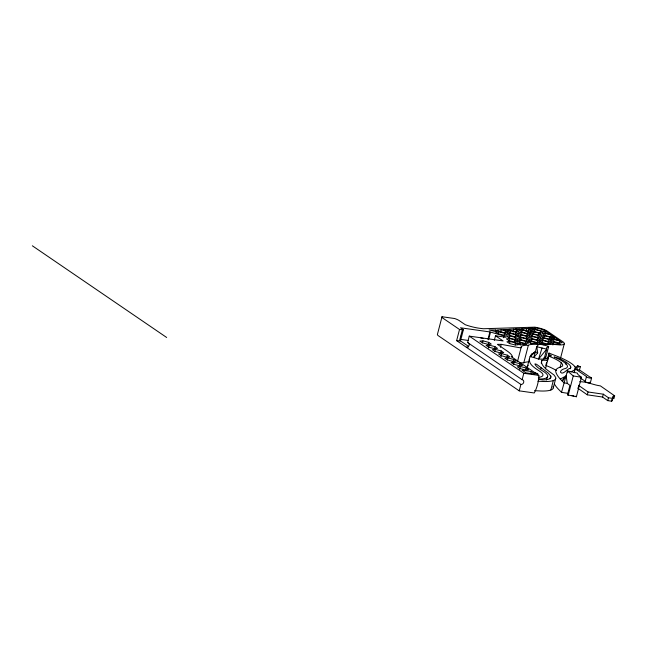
<?xml version="1.0" encoding="UTF-8"?>
<svg xmlns="http://www.w3.org/2000/svg" width="647" height="647" viewBox="0 0 647 647"><rect width="100%" height="100%" fill="white"/><g stroke="black" fill="none" stroke-linecap="round" stroke-linejoin="round"><path stroke-width="0.97" d="M546.335 365.094L546.294 365.595L550.079 367.205A32.601 6.607 14.6 0 1 556.485 370.585M570.913 371.952A87.531 17.752 14.6 0 1 572.377 371.127L575.167 369.599L575.385 367.674A44.538 9.034 14.6 0 0 572.11 363.986L570.096 362.595A44.538 9.034 14.6 0 0 558.102 356.651L549.012 353.092L548.85 355.09L551.074 355.106L551.309 355.987L548.81 355.591L548.769 356.093L552.554 357.702A32.601 6.607 14.6 0 1 561.046 362.643L562.065 363.719A32.601 6.607 14.6 0 1 562.227 366.299L559.469 367.423A66.601 13.506 14.6 0 0 555.894 372.195A152.716 30.967 14.6 0 0 560.27 379.045L563.982 382.838L567.282 383.364L569.934 385.394L567.459 394.896L576.38 396.748L581.451 377.258L578.094 374.678L577.245 373.076L567.435 370.917L561.507 392.333L568.47 393.441M535.481 351.806C536.104 348.749 536.573 344.964 540.035 343.792L548.664 346.404L545.364 359.069M563.343 378.689L563.432 378.244M500.471 347.277L501.231 344.35L517.746 347.39A4.011 0.817 14.6 0 0 521.191 347.31A25.516 5.176 14.6 0 1 528.356 345.272A32.86 6.664 14.6 0 1 539.8 344.43M541.507 344.6A32.86 6.664 14.6 0 1 543.286 344.802A51.299 10.401 14.6 0 1 559.784 344.94A17.679 3.583 14.6 0 0 563.424 342.158L546.294 330.488A10.255 2.078 14.6 0 0 534.875 327.164L483.398 328.741A52.181 10.578 14.6 0 1 480.131 328.361A15.811 3.203 14.6 0 1 465.306 324.737L459.022 320.459A9.584 1.941 14.6 0 0 454.615 318.518L442.022 316.739L437.445 334.313A11.379 2.305 14.6 0 0 438.334 335.736L519.226 390.853L534.268 392.972A35.989 30.652 -55.7 0 0 538.846 375.397L511.413 356.715L512.464 356.861A53.919 10.934 14.6 0 0 506.997 350.9L497.389 344.35L501.231 344.35M519.226 390.853L520.9 384.431L456.62 340.645L459.532 329.485L442.912 318.162A11.379 2.305 14.6 0 1 442.022 316.739M459.499 340.807L462.411 329.647M468.428 346.323L460.478 340.904L463.381 329.744L460.518 327.794L489.892 331.935L504.118 335.906L506.108 337.265L495.513 335.769L494.3 340.419M520.9 384.431A2.507 2.135 -55.7 0 0 523.69 382.369A2.507 2.135 -55.7 0 0 522.137 379.692L467.595 342.53L469.261 336.117L503.091 340.929L495.513 335.769M482.492 342.813L483.002 340.864L488.728 342.36L491.283 344.107L488.129 344.358L482.403 342.853L479.848 341.106L483.002 340.864M487.951 339.376L489.892 331.935M488.525 339.772L490.458 332.332M488.218 344.317L488.728 342.36M488.485 348.07L489.245 345.142L494.963 346.638L497.527 348.385L494.365 348.628L488.647 347.132L486.083 345.385L489.245 345.142M495.287 331.951L495.796 330.002L489.116 329.93L494.082 331.232L497.244 330.989L495.796 330.002M494.454 348.587L494.963 346.638M498.392 333.747L498.894 331.798L504.62 333.294L507.183 335.041L504.021 335.283L498.303 333.787L495.739 332.04L498.894 331.798M494.979 351.37L495.489 349.412L501.207 350.917L503.77 352.655L500.608 352.906L494.89 351.402L492.327 349.663L495.489 349.412M500.463 332.639L501.231 329.711L505.38 330.803L507.944 332.55L504.781 332.793L499.063 331.296L497.131 329.978L501.231 329.711M504.11 335.243L504.62 333.294M503.633 337.766L504.118 335.906M504.87 332.752L505.38 330.803M500.697 352.866L501.207 350.917M500.964 356.618L501.724 353.691L507.45 355.187L510.014 356.934L506.852 357.176L501.134 355.68L498.57 353.933L501.724 353.691M509.642 333.739L510.402 330.811L516.128 332.307L518.692 334.054L515.53 334.297L509.804 332.801L507.248 331.054L510.402 330.811M509.618 335.324L510.127 333.367L515.853 334.871L518.417 336.618L515.255 336.861L509.537 335.356L506.973 333.617L510.127 333.367M509.302 337.928L509.812 335.971L515.53 337.475L518.093 339.222L514.931 339.465L509.213 337.969L506.65 336.222L509.812 335.971M508.768 341.519L509.537 338.591L515.255 340.087L517.818 341.834L514.656 342.077L508.938 340.581L506.375 338.834L509.537 338.591M509.553 343.476L510.062 341.519L515.78 343.023L518.344 344.762L515.19 345.013L509.464 343.508L506.9 341.77L510.062 341.519M513.128 332.008L513.888 329.08L516.435 329.744L518.999 331.49L515.837 331.741L510.119 330.237L508.76 329.315L513.888 329.08M506.941 357.144L507.45 355.187M507.458 359.918L507.968 357.961L513.694 359.465L516.249 361.212L513.095 361.455L507.369 359.958L504.806 358.212L507.968 357.961M515.675 332.679L516.435 329.744M515.36 335.235L516.128 332.307M515.085 337.799L515.853 334.871M514.769 340.403L515.53 337.475M514.494 343.015L515.255 340.087M515.279 344.972L515.78 343.023M512.925 362.393L513.694 359.465M520.989 334.41L521.498 332.461L527.224 333.957L529.78 335.704L526.626 335.955L520.9 334.45L518.344 332.704L521.498 332.461M520.188 337.863L520.948 334.936L526.666 336.432L529.23 338.179L526.076 338.421L520.35 336.925L517.786 335.178L520.948 334.936M521.741 331.935L522.25 329.986L527.968 331.482L530.532 333.229L527.37 333.472L521.652 331.976L519.088 330.229L522.25 329.986M513.702 364.196L514.211 362.239L519.929 363.743L522.493 365.482L519.331 365.733L513.613 364.229L511.049 362.49L514.211 362.239M519.42 342.902L520.18 339.974L525.906 341.47L528.47 343.217L525.307 343.468L519.59 341.964L517.026 340.217L520.18 339.974M520.698 339.578L521.207 337.629L526.933 339.125L529.489 340.872L526.334 341.123L520.609 339.618L518.045 337.871L521.207 337.629M519.97 344.794L520.479 342.845L526.472 344.527A26.495 5.37 14.6 0 0 520.439 344.98L517.317 343.088L520.479 342.845M517.551 361.293L521.369 346.646M525.995 331.426L526.755 328.49L529.036 329.088L531.599 330.835L528.437 331.078L522.719 329.582L521.474 328.733L526.755 328.49M526.715 335.914L527.224 333.957M526.157 338.389L526.666 336.432M527.459 333.431L527.968 331.482M519.42 365.692L519.929 363.743M528.275 332.016L529.036 329.088M525.396 343.428L525.906 341.47M526.423 341.082L526.933 339.125M519.687 369.445L520.455 366.517L526.173 368.014L528.736 369.76L525.574 370.003L519.856 368.507L517.293 366.76L520.455 366.517M519.84 362.983A25.516 5.176 14.6 0 1 523.779 362.846L528.356 345.272M531.988 335.93L532.489 333.981L538.215 335.478L540.779 337.224L537.617 337.467L531.899 335.971L529.335 334.224L532.489 333.981M532.505 334.556L533.265 331.628L538.983 333.132L541.547 334.871L538.385 335.122L532.667 333.617L530.103 331.879L533.265 331.628M531.616 338.43L532.125 336.472L537.851 337.977L540.407 339.724L537.253 339.966L531.527 338.47L528.971 336.723L532.125 336.472M530.556 343.42L531.058 341.47L536.784 342.967L538.078 343.848A20.833 4.222 14.6 0 0 531.502 343.735L527.903 341.713L531.058 341.47M531.502 341.009L532.012 339.06L537.73 340.557L540.294 342.303L537.131 342.546L531.413 341.05L528.85 339.303L532.012 339.06M534.131 332.477L534.891 329.549L540.609 331.046L543.173 332.793L540.019 333.043L534.293 331.539L531.729 329.792L534.891 329.549M522.137 379.692L523.803 373.279L469.261 336.117M525.663 369.971L526.173 368.014M529.537 358.357L527.062 367.852A152.716 30.967 14.6 0 1 527.709 366.081L528.195 365.191M531.357 355.939L531.85 354.038L535.49 351.717L537.681 352.89L533.743 357.532L530.184 356.586L531.85 354.038M537.447 338.405L538.215 335.478M538.474 335.081L538.983 333.132M537.342 339.926L537.851 337.977M537.22 342.506L537.73 340.557M539.849 333.973L540.609 331.046M530.702 373.456L531.211 371.507L522.072 370.213L525.938 372.85L535.077 374.136L531.211 371.507M541.838 343.411L543.27 337.993L548.988 339.497L551.551 341.244L548.397 341.487L542.671 339.99L540.108 338.244L543.27 337.993M543.545 337.572L544.054 335.623L549.78 337.119L552.336 338.866L549.182 339.117L543.456 337.613L540.9 335.866L544.054 335.623M544.75 336.391L545.51 333.464L551.228 334.968L553.792 336.707L550.629 336.958L544.911 335.453L542.348 333.715L545.51 333.464M545.664 333.326L546.173 331.377L543.593 331.579L546.157 333.326L550.823 334.548L546.173 331.377M541.216 363.096L541.96 360.25L547.669 360.322L547.54 358.786L543.957 357.702L544.078 359.134L538.563 359.069L533.743 357.532L535.49 351.717L531.122 355.057M540.552 369.623L541.046 367.722M547.807 343.937L548.988 339.497M544.078 359.134L546.683 349.145L546.561 347.714L548.664 346.404M549.271 339.077L549.78 337.119M545.122 358.567L545.615 356.667M550.468 337.896L551.228 334.968M547.281 359.74L549.012 353.092M545.809 365.434L546.553 362.587M547.047 360.686L547.54 358.786M547.37 360.791L548.85 355.09M545.445 368.871L548.81 355.591M553.266 342.376L554.034 339.449L559.752 340.953L562.316 342.692L559.154 342.942L553.436 341.438L550.872 339.699L554.034 339.449M554.026 339.238L554.528 337.289L551.956 337.483L554.511 339.23L559.186 340.451L554.528 337.289M552.886 344.964L553.646 342.037L560.512 344.309A8.209 1.666 14.6 0 1 558.038 344.35L557.326 344.277A19.256 3.906 14.6 0 0 553.048 344.026L550.492 342.279L553.646 342.037M546.578 380.007L547.322 377.152M559.243 342.902L559.752 340.953M550.007 378.786L550.751 375.931M550.864 390.012L553.339 380.509M560.496 358.325L564.313 343.678M553.266 387.901L555.741 378.406M560.027 367.625L561.264 362.878M565.753 364.172L566.246 362.271M570.193 368.798L570.694 366.898M568.163 395.438L573.242 375.947L567.435 370.917L567.605 372.809M574.196 372.801L575.434 368.054M579.486 369.955L580.31 366.76L577.496 365.725L575.005 368.685L586.489 376.53A2.709 0.55 14.6 0 0 588.147 377.654A2.709 0.55 14.6 0 0 591.463 378.123A2.709 0.55 14.6 0 0 589.813 376.999L579.486 369.955L576.178 369.486L578.661 366.525L580.31 366.76M578.159 388.063L578.903 385.216M589.692 382.231A2.709 0.55 14.6 0 1 588.252 382.798A2.709 0.55 14.6 0 1 585.244 381.318L586.489 376.53M612.758 398.52L613.906 398.681L614.65 395.835L613.493 395.665L611.722 401.205L607.711 400.622L602.575 397.04L587.29 394.816L588.034 391.969L578.547 385.345M590.347 382.798L591.593 378.01M602.575 397.04L603.319 394.193L588.034 391.969M607.711 400.622L608.455 397.776L603.319 394.193M611.722 401.205L613.493 395.665M612.159 400.081L612.895 397.234M542.049 348.005L538.563 359.069L546.683 349.145L536.792 346.719L537.681 352.89M541.96 360.25L541.895 360.339A87.531 17.752 14.6 0 0 549.764 371.863L554.075 375.05L555.668 377.395A44.538 9.034 14.6 0 1 554.43 380.032L553.056 380.638A44.538 9.034 14.6 0 1 543.254 381.504L537.875 381.22M562.429 381.285L566.133 375.915L567.282 383.364M561.944 380.8L566.133 375.915L560.27 379.045M530.184 356.586L535.49 351.717L530.896 355.373M459.532 329.485L463.381 329.744M456.62 340.645L460.478 340.904M534.503 390.675L540.787 391.006A44.538 9.034 14.6 0 0 550.581 390.133L551.956 389.534A44.538 9.034 14.6 0 0 553.193 386.898L552.991 386.485M460.688 336.238L461.667 336.335M480.753 337.96L483.099 338.292M460.543 339.368L468.379 340.476M468.024 347.512L466.358 347.277L467.522 347.115A2.507 2.135 -55.7 0 0 468.946 343.444M523.803 373.279L538.846 375.397M579.672 381.714C587.064 381.633 593.372 384.957 600.424 385.903L614.65 395.835M608.455 397.776L612.466 398.358M573.242 375.947L581.451 377.258M572.021 395.624L573.84 395.915M577.496 365.725L578.661 366.525M574.948 366.857L576.291 367.771M580.294 377.937L585.244 381.318M32.35 245.795L166.659 337.483M577.803 388.192L587.29 394.816M575.668 396.199L576.38 396.748M561.507 392.333L557.803 388.54A152.716 30.967 14.6 0 1 554.342 383.865M523.779 362.846A32.86 6.664 14.6 0 1 528.089 361.867M467.595 342.53A2.507 2.135 -55.7 0 1 468.59 343.007M538.344 377.363A32.601 6.607 14.6 0 0 542.509 376.028L542.946 375.292A32.601 6.607 14.6 0 0 541.329 372.373L537.35 369.688A66.601 13.506 14.6 0 1 529.877 362.344A152.716 30.967 14.6 0 1 530.184 356.586M570.767 367.488L570.452 368.289C567.548 368.127 562.93 375.729 560.488 372.203A61.724 12.519 14.6 0 1 563.949 368.879L565.842 368.337A37.526 7.61 14.6 0 0 566.732 364.682L565.551 363.436A37.51 7.602 14.6 0 0 555.781 357.751L554.131 356.99L558.41 358.115A39.637 8.039 14.6 0 1 565.939 362.061L567.734 363.299A39.637 8.039 14.6 0 1 570.646 366.582L570.767 367.488M547.694 376.522L547.192 377.371A37.51 7.602 14.6 0 1 539.8 379.061L538.377 379.053L542.598 379.959A39.637 8.039 14.6 0 0 548.607 379.166L549.821 378.632A39.637 8.039 14.6 0 0 550.929 376.287L548.179 373.044L536.638 364.326L534.932 363.913L535.206 364.641A61.724 12.519 14.6 0 0 541.539 370.246L544.119 371.831A37.526 7.61 14.6 0 1 547.694 376.522M535.142 327.835L534.147 327.916L536.711 329.655L542.437 331.159L545.591 330.908L544.442 330.124A11.783 2.394 14.6 0 0 535.142 327.835M508.623 330.099L505.469 330.342L502.873 329.663L507.701 329.469L508.623 330.099M520.981 329.38L517.826 329.622L515.23 328.943L520.059 328.749L520.981 329.38M533.904 328.757L530.75 329.008L528.154 328.328L532.982 328.126L533.904 328.757M542.598 340.484L539.436 340.726C542.582 343.29 546.893 344.172 550.88 343.727L548.316 341.98L542.598 340.484M542.226 343.128L539.072 343.371L540.051 344.042A6.923 1.407 14.6 0 1 542.259 344.269A23.737 4.812 14.6 0 1 545.461 343.978L542.226 343.128M537.115 373.376L534.77 373.044L537.9 373.917L537.115 373.376"/></g></svg>
